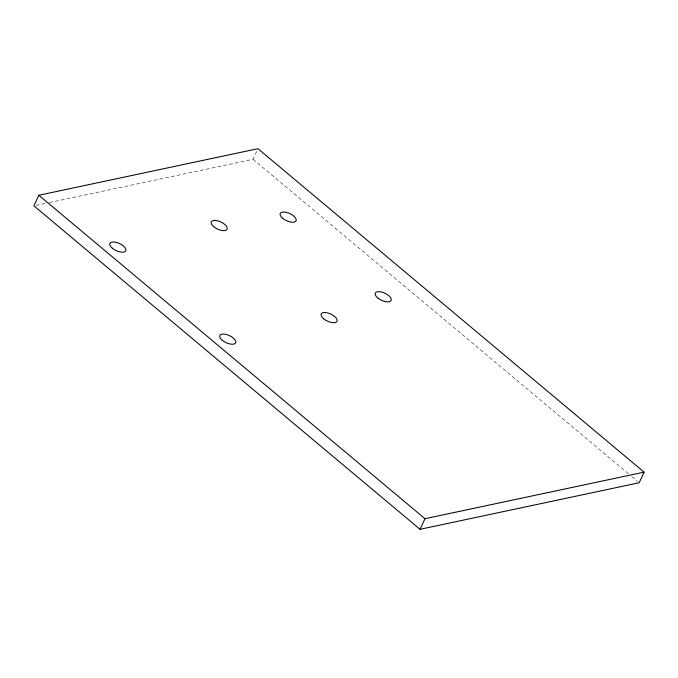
<?xml version="1.0" encoding="UTF-8"?>
<svg xmlns="http://www.w3.org/2000/svg" width="678" height="678" viewBox="0 0 678 678"><rect width="100%" height="100%" fill="white"/><g stroke="black" fill="none" stroke-linecap="round" stroke-linejoin="round"><path stroke-width="0.51" stroke-dasharray="3.39 2.54" d="M49.401 202.561L253.03 159.288L257.547 149.567M35.968 205.417L45.273 203.442M253.03 159.288L628.633 473.914M631.879 476.626L637.557 481.388"/><path stroke-width="1.02" d="M38.824 195.256L33.9 205.858L420.046 529.315L639.176 482.744L644.1 472.142L257.954 148.685L38.824 195.256L424.97 518.712L644.1 472.142M420.046 529.315L424.97 518.712M222.291 340.305A8.721 3.915 24.9 0 0 235.656 342.873A8.721 3.915 24.9 0 0 225.359 334.254A8.721 3.915 24.9 0 0 222.291 340.305M112.387 248.25A8.721 3.915 24.9 0 0 125.752 250.809A8.721 3.915 24.9 0 0 115.455 242.19A8.721 3.915 24.9 0 0 112.387 248.25M323.635 318.77A8.721 3.915 24.9 0 0 337 321.338A8.721 3.915 24.9 0 0 326.711 312.711A8.721 3.915 24.9 0 0 323.635 318.77M213.731 226.706A8.721 3.915 24.9 0 0 227.096 229.274A8.721 3.915 24.9 0 0 216.807 220.655A8.721 3.915 24.9 0 0 213.731 226.706M377.731 297.922A8.721 3.915 24.9 0 0 391.087 300.481A8.721 3.915 24.9 0 0 380.799 291.862A8.721 3.915 24.9 0 0 377.731 297.922M282.675 218.299A8.721 3.915 24.9 0 0 296.04 220.859A8.721 3.915 24.9 0 0 285.752 212.239A8.721 3.915 24.9 0 0 282.675 218.299"/></g></svg>
